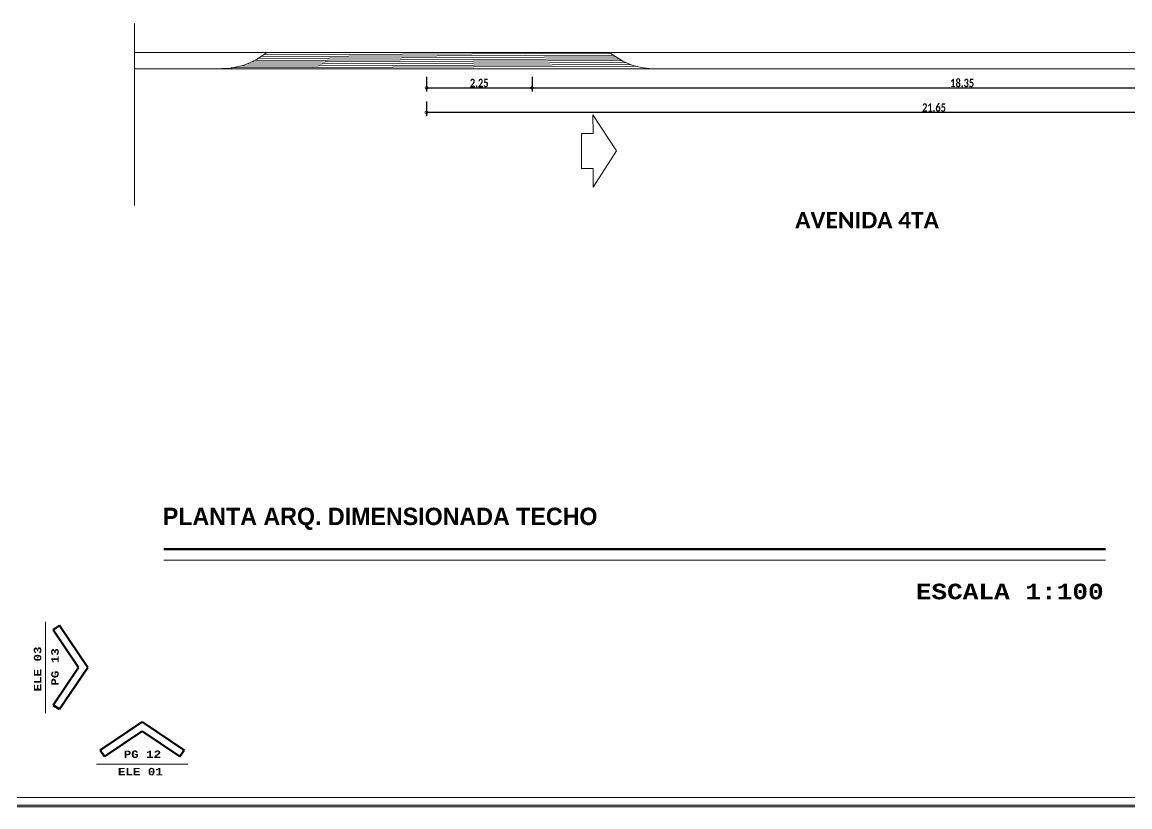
# Model space of a CAD drawing. Header units: metres. Extents: x -144 to 1000, y -717 to 29.
# Drawn here: x 960.34 to 983.96, y -589.13 to -572.38 of the extents above; entities that cross this region are included whole.
import ezdxf

# ---------------------------------------------------------------- set-up
doc = ezdxf.new("R2010")
doc.units = ezdxf.units.M
doc.layers.get('0').update_dxf_attribs({"color": 1})
doc.layers.get('Defpoints').update_dxf_attribs({"color": 1})
for name, color, linetype, lineweight in [('A-ANNO-DIMS', 1, 'Continuous', 9), ('A-DETL', 1, 'Continuous', 9), ('A-DETL-GENF', 1, 'Continuous', 9), ('A-DETL-THIN', 1, 'Continuous', 9), ('G-ANNO-TEXT', 2, 'Continuous', 9), ('G-ANNO-TTLB', 3, 'Continuous', 18), ('G-IMPT', 1, 'Continuous', 9)]:
    doc.layers.add(name, color=color, linetype=linetype, lineweight=lineweight)
doc.styles.add('Britannic Bold_B_8', font='', dxfattribs={"height": 0.006})
doc.styles.add('Calibri_B_4', font='calibrib.ttf', dxfattribs={"height": 0.1125})
doc.styles.add('Calibri_B_7', font='calibrib.ttf', dxfattribs={"width": 0.8, "height": 0.18})
doc.styles.add('Courier New_B_2', font='courbd.ttf', dxfattribs={"height": 0.0016})
doc.styles.add('Courier New_B_8', font='courbd.ttf', dxfattribs={"height": 0.0035})
doc.styles.get('Britannic Bold_B_8').set_extended_font_data('Britannic Bold', bold=True)
doc.dimstyles.new('STANDARD_02', dxfattribs={"dimscale": 0.3048, "dimtxt": 0.200149, "dimasz": 0.393701, "dimexe": 0.262467, "dimexo": 0.0625, "dimgap": 0.032808, "dimtad": 1, "dimrnd": 0.01, "dimzin": 0, "dimdsep": 46, "dimtxsty": 'Calibri_B_7', "dimblk1": 'DOTSMALL', "dimblk2": 'DOTSMALL', "dimsah": 1, "dimcen": 0.09, "dimazin": 0, "dimtfac": 1, "dimtdec": 4, "dimtix": 1, "dimtmove": 0, "dimatfit": 3, "dimfxl": 0.82021, "dimfxlon": 1, "dimtvp": 1, "dimtolj": 1, "dimtzin": 0, "dimarcsym": 2})

# ---------------------------------------------------------------- blocks, each defined once
blk = doc.blocks.new('tarjeta de nathalie 00')
at = {"layer": 'G-IMPT', "lineweight": 9}
h = blk.add_hatch(color=3, dxfattribs=at)
h.paths.add_polyline_path([(-145.23888, -717.38489), (-145.21019, -717.38489), (-145.21019, -716.89355), (-145.21019, -716.79934), (-145.23888, -716.79934), (-145.23888, -716.89379)])
h.paths.add_polyline_path([(-145.20996, -716.7991), (-145.20996, -717.3851), (-145.2392, -717.3851), (-145.2392, -716.7991)])
h.paths.add_polyline_path([(-145.23902, -717.3868), (-145.20826, -717.3868), (-145.20826, -716.7974), (-145.2392, -716.7974), (-146.09866, -716.7974), (-146.09866, -717.3868)])
h.paths.add_polyline_path([(-145.20795, -716.79707), (-145.20795, -717.3871), (-146.09898, -717.3871), (-146.09898, -716.79707)])
at = {"layer": 'G-ANNO-TTLB', "color": 3}
for p, q in [((-146.09898, -717.3871), (-145.20795, -717.3871)), ((-146.09898, -717.38713), (-145.20795, -717.38713)), ((-145.20996, -717.3851), (-146.09696, -717.3851))]:
    blk.add_line(p, q, dxfattribs=at)
at = {"layer": 'G-ANNO-TTLB'}
blk.add_line((-145.23902, -717.3868), (-146.09866, -717.3868), dxfattribs=at)
blk = doc.blocks.new('A$C4d52d4f2')
at = {"layer": 'A-DETL', "color": 7, "lineweight": 100}
for p, q in [((-0.39461, -0.55119), (-0.39598, -0.55211)), ((-0.39461, -0.55119), (-0.38855, -0.56017)), ((-0.39598, -0.55211), (-0.39054, -0.56017)), ((-0.39598, -0.56824), (-0.39054, -0.56017)), ((-0.39461, -0.56916), (-0.38855, -0.56017)), ((-0.39461, -0.56916), (-0.39598, -0.56824)), ((-0.38587, -0.5779), (-0.37688, -0.57184)), ((-0.36789, -0.5779), (-0.37688, -0.57184)), ((-0.38494, -0.57927), (-0.37688, -0.57383)), ((-0.36882, -0.57927), (-0.37688, -0.57383)), ((-0.38587, -0.5779), (-0.38494, -0.57927)), ((-0.36789, -0.5779), (-0.36882, -0.57927))]:
    blk.add_line(p, q, dxfattribs=at)
at = {"layer": 'A-DETL-THIN', "lineweight": 18}
for p, q in [((-0.39761, -0.55038), (-0.39761, -0.56996)), ((-0.36709, -0.58091), (-0.38667, -0.58091))]:
    blk.add_line(p, q, dxfattribs=at)
at = {"layer": 'G-ANNO-TEXT', "char_height": 0.0016, "attachment_point": 1, "rotation": 90, "style": 'Courier New_B_2'}
for s, insert, width in [('ELE 03', (-0.40012, -0.56532), 0.0125063), ('PG 13', (-0.3964, -0.56407), 0.0104219)]:
    blk.add_mtext(s, dxfattribs=dict(at, insert=insert, width=width))
at = {"layer": 'G-ANNO-TEXT', "char_height": 0.0016, "attachment_point": 1, "style": 'Courier New_B_2'}
for s, insert, width in [('PG 12', (-0.38084, -0.57801), 0.0104219), ('ELE 01', (-0.38209, -0.58174), 0.0125063)]:
    blk.add_mtext(s, dxfattribs=dict(at, insert=insert, width=width))
blk = doc.blocks.new('flecha pq - flecha pq-1071007-Techo DIM')
at = {"layer": 'A-DETL-GENF', "color": 8, "true_color": 0x808080}
for p, q in [((0.031, -0.297), (-0.344, -0.297)), ((-0.344, -0.297), (-0.344, -0.547)), ((0.031, -0.297), (0.406, -0.297)), ((0.406, -0.297), (0.406, -0.547)), ((-0.344, -0.547), (-0.744, -0.547)), ((-0.744, -0.547), (0.031, -1.047)), ((0.806, -0.547), (0.031, -1.047)), ((0.406, -0.547), (0.806, -0.547))]:
    blk.add_line(p, q, dxfattribs=at)
blk = doc.blocks.new('_DotSmall')
at = {"color": 0, "linetype": 'ByBlock', "const_width": 0.5}
blk.add_lwpolyline([(-0.0625, 0, 1), (0.0625, 0, 1)], format="xyb", close=True, dxfattribs=at)
blk = doc.blocks.new('*D473')
at = {"layer": 'A-ANNO-DIMS', "color": 0, "lineweight": -2, "transparency": 16777216}
for p, q in [((962.127, -516.634), (962.127, -516.945)), ((964.377, -516.634), (964.377, -516.945)), ((962.127, -516.865), (964.377, -516.865))]:
    blk.add_line(p, q, dxfattribs=at)
at = {"layer": 'Defpoints', "color": 0, "transparency": 16777216}
for p in [(962.127, -516.615), (964.377, -516.615), (964.377, -516.865)]:
    blk.add_point(p, dxfattribs=at)
at = {"layer": 'A-ANNO-DIMS', "color": 0, "lineweight": -2, "transparency": 16777216, "xscale": 0.12, "yscale": 0.12, "zscale": 0.12, "rotation": 180}
blk.add_blockref('_DotSmall', (962.127, -516.865), dxfattribs=at)
at = {"layer": 'A-ANNO-DIMS', "color": 0, "lineweight": -2, "transparency": 16777216, "xscale": 0.12, "yscale": 0.12, "zscale": 0.12}
blk.add_blockref('_DotSmall', (964.377, -516.865), dxfattribs=at)
at = {"layer": 'A-ANNO-DIMS', "color": 0, "transparency": 16777216, "insert": (963.252, -516.762), "char_height": 0.18, "width": 0.45673, "attachment_point": 5, "style": 'Calibri_B_7'}
blk.add_mtext('\\A1;2.25', dxfattribs=at)
blk = doc.blocks.new('*D474')
at = {"layer": 'A-ANNO-DIMS', "color": 0, "lineweight": -2, "transparency": 16777216}
for p, q in [((964.377, -516.634), (964.377, -516.945)), ((982.727, -516.634), (982.727, -516.945)), ((964.377, -516.865), (982.727, -516.865))]:
    blk.add_line(p, q, dxfattribs=at)
at = {"layer": 'Defpoints', "color": 0, "transparency": 16777216}
for p in [(964.377, -516.615), (982.727, -516.615), (982.727, -516.865)]:
    blk.add_point(p, dxfattribs=at)
at = {"layer": 'A-ANNO-DIMS', "color": 0, "lineweight": -2, "transparency": 16777216, "xscale": 0.12, "yscale": 0.12, "zscale": 0.12, "rotation": 180}
blk.add_blockref('_DotSmall', (964.377, -516.865), dxfattribs=at)
at = {"layer": 'A-ANNO-DIMS', "color": 0, "lineweight": -2, "transparency": 16777216, "xscale": 0.12, "yscale": 0.12, "zscale": 0.12}
blk.add_blockref('_DotSmall', (982.727, -516.865), dxfattribs=at)
at = {"layer": 'A-ANNO-DIMS', "color": 0, "transparency": 16777216, "insert": (973.552, -516.762), "char_height": 0.18, "width": 0.58667, "attachment_point": 5, "style": 'Calibri_B_7'}
blk.add_mtext('\\A1;18.35', dxfattribs=at)
blk = doc.blocks.new('*D521')
at = {"layer": 'A-ANNO-DIMS', "color": 0, "lineweight": -2, "transparency": 16777216}
for p, q in [((962.127, -517.157), (962.127, -517.468)), ((983.777, -517.157), (983.777, -517.468)), ((962.127, -517.388), (983.777, -517.388))]:
    blk.add_line(p, q, dxfattribs=at)
at = {"layer": 'Defpoints', "color": 0, "transparency": 16777216}
for p in [(962.127, -517.138), (983.777, -517.138), (983.777, -517.388)]:
    blk.add_point(p, dxfattribs=at)
at = {"layer": 'A-ANNO-DIMS', "color": 0, "lineweight": -2, "transparency": 16777216, "xscale": 0.12, "yscale": 0.12, "zscale": 0.12, "rotation": 180}
blk.add_blockref('_DotSmall', (962.127, -517.388), dxfattribs=at)
at = {"layer": 'A-ANNO-DIMS', "color": 0, "lineweight": -2, "transparency": 16777216, "xscale": 0.12, "yscale": 0.12, "zscale": 0.12}
blk.add_blockref('_DotSmall', (983.777, -517.388), dxfattribs=at)
at = {"layer": 'A-ANNO-DIMS', "color": 0, "transparency": 16777216, "insert": (972.952, -517.286), "char_height": 0.18, "width": 0.58667, "attachment_point": 5, "style": 'Calibri_B_7'}
blk.add_mtext('\\A1;21.65', dxfattribs=at)
blk = doc.blocks.new('L')
at = {"layer": 'A-DETL', "color": 8, "true_color": 0x808080}
for p, q in [((966.164, -516.205), (958.532, -516.239)), ((966.108, -516.166), (958.595, -516.198)), ((966.057, -516.126), (958.652, -516.158)), ((966.594, -516.404), (957.963, -516.441)), ((966.474, -516.365), (958.159, -516.4)), ((966.377, -516.324), (958.283, -516.36)), ((966.297, -516.285), (958.38, -516.319)), ((966.227, -516.245), (958.461, -516.279))]:
    blk.add_line(p, q, dxfattribs=at)
at = {"layer": 'A-DETL-THIN', "color": 8, "true_color": 0x808080}
for p, q in [((955.897, -515.495), (955.897, -519.377)), ((955.897, -516.111), (988.43, -516.111)), ((955.897, -516.461), (988.43, -516.461))]:
    blk.add_line(p, q, dxfattribs=at)
for centre, start, end in [((957.755, -514.956), 270.25, 309.6325), ((967.001, -514.961), 230.0615, 270.288)]:
    blk.add_arc(centre, 1.5, start, end, dxfattribs=at)
at = {"layer": 'A-DETL-GENF', "color": 8, "true_color": 0x808080, "rotation": 90.24998812027091}
blk.add_blockref('flecha pq - flecha pq-1071007-Techo DIM', (965.134, -518.247), dxfattribs=at)
at = {"layer": 'G-ANNO-TEXT', "color": 8, "true_color": 0x808080, "insert": (969.99, -519.514), "char_height": 0.35, "width": 3.76793, "attachment_point": 1, "style": 'Calibri_B_4', "bg_fill": 3, "box_fill_scale": 1.25, "bg_fill_color": 256, "bg_fill_true_color": 13158600, "bg_fill_transparency": 0}
blk.add_mtext('AVENIDA 4TA', dxfattribs=at)
at = {"layer": 'A-ANNO-DIMS'}
for base, p1, p2, override, picture, middle in [((964.377, -516.865), (962.127, -516.615), (964.377, -516.615), {"dimpost": '<>', "dimfxl": 2.24972}, '*D473', (963.252, -516.762)), ((982.727, -516.865), (964.377, -516.615), (982.727, -516.615), {"dimpost": '<>', "dimfxl": 18.350394}, '*D474', (973.552, -516.762)), ((983.777, -517.388), (962.127, -517.138), (983.777, -517.138), {"dimpost": '<>', "dimfxl": 21.650113}, '*D521', (972.952, -517.286))]:
    dim = blk.add_linear_dim(base=base, p1=p1, p2=p2, dimstyle='STANDARD_02', override=override, dxfattribs=at)
    dim.commit()
    dim.dimension.update_dxf_attribs({"geometry": picture, "text_midpoint": middle})

msp = doc.modelspace()

# ---------------------------------------------------------------- block references
at = {"xscale": 99.43160266323505, "yscale": 99.43160266323505, "zscale": 99.43160266323505}
msp.add_blockref('tarjeta de nathalie 00', (15438.631, 70741.827), dxfattribs=at)

# ---------------------------------------------------------------- next in the draw order: linework, layer by layer
at = {"layer": 'A-DETL', "lineweight": 100, "ltscale": 100}
msp.add_line((963.358, -583.626), (983.441, -583.626), dxfattribs=at)
at = {"layer": 'A-DETL-THIN', "lineweight": 18}
msp.add_line((963.358, -583.857), (983.441, -583.857), dxfattribs=at)

# ---------------------------------------------------------------- next in the draw order: block references
at = {"xscale": 99.43160273753426, "yscale": 99.43160273753426, "zscale": 99.43160273753426}
msp.add_blockref('A$C4d52d4f2', (1000.371, -530.45), dxfattribs=at)

# ---------------------------------------------------------------- next in the draw order: texts
at = {"layer": 'G-ANNO-TEXT'}
for s, height, style, p in [('PLANTA ARQ. DIMENSIONADA TECHO', 0.37028, 'Britannic Bold_B_8', (963.337, -583.11)), ('ESCALA 1:100', 0.3333, 'Courier New_B_8', (979.396, -584.695))]:
    msp.add_text(s, height=height, dxfattribs=dict(at, style=style)).set_placement(p)

# ---------------------------------------------------------------- next in the draw order: block references
at = {"color": 3}
msp.add_blockref('L', (6.834, -56.913), dxfattribs=at)

doc.saveas('drawing.dxf')
